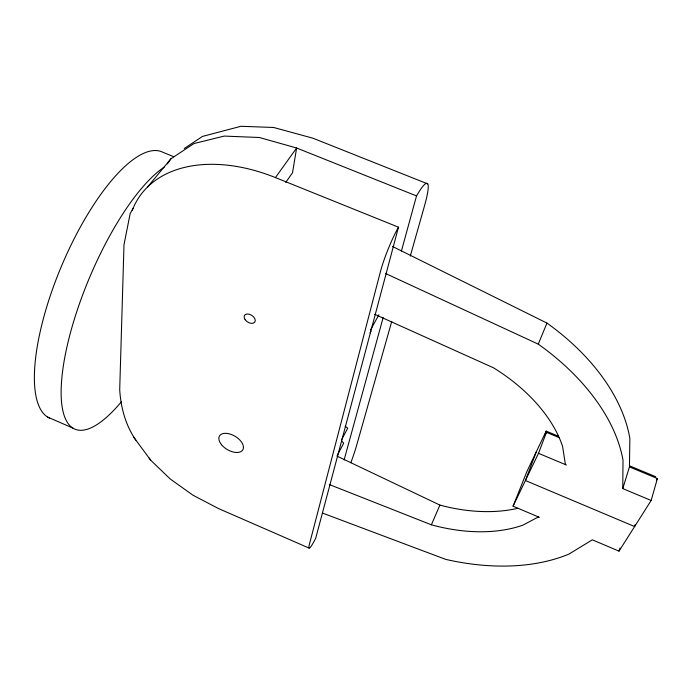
<?xml version="1.0" encoding="UTF-8"?>
<svg xmlns="http://www.w3.org/2000/svg" width="692" height="692" viewBox="0 0 692 692"><rect width="100%" height="100%" fill="white"/><g stroke="black" fill="none" stroke-linecap="round" stroke-linejoin="round"><path stroke-width="1.04" d="M392.399 246.421L546.948 323.077A195.931 126.299 24.7 0 1 629.858 438.408L629.452 466.892L657.4 478.535L651.146 500.472L622.765 488.595L623.016 460.171A198.924 125.477 24.8 0 0 538.281 344.158L385.418 273.427M398.488 227.192L315.708 538.246A25.31 2.491 -66.6 0 1 309.48 543.99L380.41 271.74A33.372 4.334 -68.1 0 1 398.488 227.192L275.442 177.585A147.638 97.079 34 0 0 132.345 210.204M344.088 460.016L383.16 317.567M401.421 251.032L416.532 195.922L296.634 148.01L259.379 137.5L224.217 136.082L194.011 143.529L170.907 158.797L147.63 186.927M391.75 321.434L356.475 445.916A50.196 4.956 -66.8 0 1 350.827 462.758M410.269 256.075L424.386 206.277A63.785 7.88 -68.1 0 0 416.532 195.922M635.195 524.545L634.607 526.551L525.418 480.525L536.412 451.582M322.342 513.014L445.674 559.37A200.222 127.129 24.8 0 0 568.919 554.11L592.343 539.821L619.02 551.143L619.937 548.081M622.765 488.595L629.452 466.892M558.124 436.098L546.187 431.125L544.976 434.87L546.438 432.327L559.205 437.647M539.371 517.339L513.075 506.181L538.506 453.321L546.438 432.327M513.075 506.181L527.053 471.174L546.187 431.125M538.281 344.158L546.948 323.077M329.254 484.512L431.358 524.804L439.913 505.091A140.883 91.067 24.8 0 0 517.728 508.317M337.246 455.423L343.69 443.148L341.528 440.847M341.718 439.524L347.73 428.14L345.144 426.194M370.609 329.807L378.905 314.765M369.986 332.913L371.016 331.036M133.106 208.292L130.165 213.543L123.989 244.786L119.707 389.786C120.84 407.666 125.563 425.303 135.857 440.129M619.02 551.143L651.146 500.472M167.377 163.952L170.907 158.797M656.388 479.988L657.4 478.535M285.753 182.377L292.508 172.792L296.634 148.01L275.442 177.585M184.262 148.495L202.505 136.41L240.989 126.281L273.651 127.484L312.948 138.21L427.682 183.882M538.419 516.933L522.962 525.124A143.036 90.47 24.9 0 1 431.358 524.804M173.744 156.695L163.104 152.387A144.516 48.31 -67.2 0 0 62.488 263.756A144.516 48.31 -67.2 0 0 49.504 418.089M629.772 465.924L655.644 476.693M538.506 453.321L566.445 465.015M47.627 417.086L72.755 428.002M309.065 548.081L218.551 508.585L192.964 495.212L170.171 478.942L150.735 460.249L133.582 437.05M374.588 314.263L493.578 367.85A142.12 89.303 24.9 0 1 562.579 446.366L565.433 464.591M337.004 456.106L439.913 505.091M149.143 458.087L150.735 460.249M121.437 401.723A144.862 45.222 -67.2 0 1 64.607 358.387A144.862 45.222 -67.2 0 1 164.203 167.153M221.561 444.766A13.572 7.699 30.7 0 0 242.632 450.12A13.572 7.699 30.7 0 0 229.225 433.832A13.572 7.699 30.7 0 0 221.561 444.766M245.141 319.687A6.167 3.927 33.2 0 0 254.777 322.169A6.167 3.927 33.2 0 0 249.155 314.194A6.167 3.927 33.2 0 0 245.141 319.687"/></g></svg>
